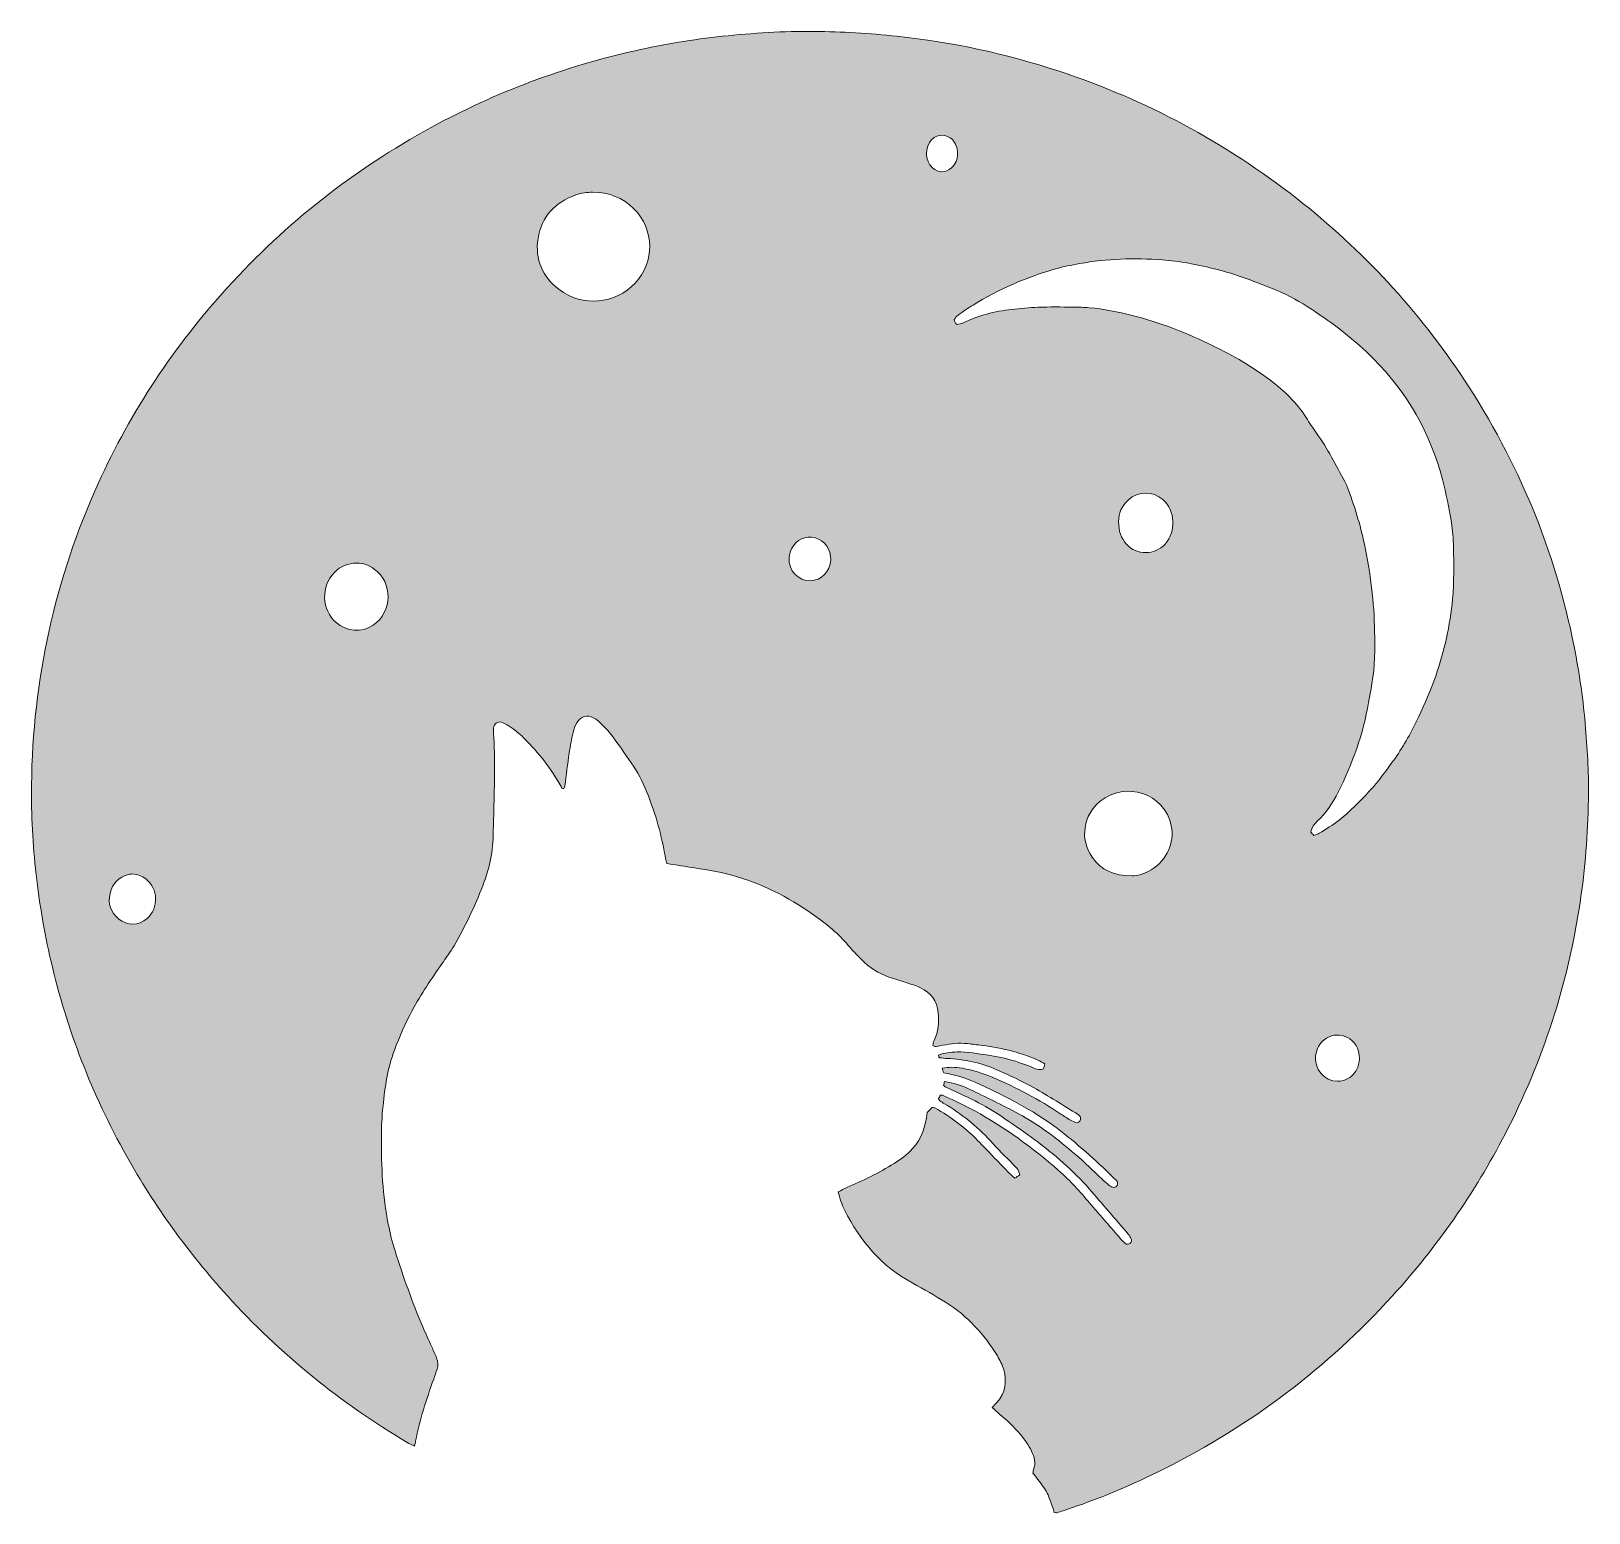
# Model space of a CAD drawing. Extents: x 818 to 1364, y -2073 to -1553.
import ezdxf

# ---------------------------------------------------------------- set-up
doc = ezdxf.new("R2010")
doc.units = 0
doc.header["$MEASUREMENT"] = 0
doc.layers.add('Layer 1', color=7, linetype='Continuous', lineweight=0)

msp = doc.modelspace()

# ---------------------------------------------------------------- hatches: boundary and pattern name
at = {"layer": 'Layer 1', "true_color": 0x000000, "transparency": 33554687}
h = msp.add_hatch(color=18, dxfattribs=at)
h.dxf.hatch_style = 2
edge = h.paths.add_edge_path()
edge.add_spline(control_points=[(1142.8, -1595.69), (1142.82, -1593.63), (1142.19, -1591.94), (1140.99, -1590.72), (1138.97, -1588.69), (1135.84, -1588.66), (1133.81, -1590.66), (1131.2, -1593.23), (1131.3, -1598.16), (1134, -1600.59), (1136.02, -1602.41), (1138.62, -1602.44), (1140.65, -1600.64), (1142.15, -1599.3), (1142.83, -1597.59), (1142.8, -1595.69)], knot_values=[0, 0, 0, 0, 1, 1, 1, 2, 2, 2, 3, 3, 3, 4, 4, 4, 5, 5, 5, 5], degree=3, periodic=0)
edge = h.paths.add_edge_path()
edge.add_spline(control_points=[(1091.12, -1745.59), (1094.97, -1745.52), (1098.08, -1742.33), (1098.28, -1738.27), (1098.46, -1734.69), (1096.16, -1731.44), (1092.77, -1730.47), (1089.57, -1729.56), (1086.02, -1731.2), (1084.5, -1734.41), (1084.03, -1735.39), (1083.75, -1736.52), (1083.67, -1737.59), (1083.38, -1741.97), (1086.88, -1745.67), (1091.12, -1745.59)], knot_values=[0, 0, 0, 0, 1, 1, 1, 2, 2, 2, 3, 3, 3, 4, 4, 4, 5, 5, 5, 5], degree=3, periodic=0)
edge = h.paths.add_edge_path()
edge.add_spline(control_points=[(1276.16, -1921.3), (1278.31, -1921.4), (1280.14, -1920.52), (1281.7, -1918.94), (1284.67, -1915.94), (1284.18, -1911.06), (1282.69, -1908.75), (1279.48, -1903.75), (1272.4, -1903.91), (1269.55, -1909.14), (1269.03, -1910.09), (1268.66, -1911.19), (1268.5, -1912.27), (1267.85, -1916.81), (1271.56, -1921.42), (1276.16, -1921.3)], knot_values=[0, 0, 0, 0, 1, 1, 1, 2, 2, 2, 3, 3, 3, 4, 4, 4, 5, 5, 5, 5], degree=3, periodic=0)
edge = h.paths.add_edge_path()
edge.add_spline(control_points=[(853.16, -1848.54), (852.78, -1848.6), (852.34, -1848.63), (851.91, -1848.73), (848.3, -1849.55), (846.14, -1851.83), (845.31, -1855.39), (844.49, -1858.95), (845.55, -1861.97), (848.28, -1864.33), (851.24, -1866.88), (855.38, -1866.74), (858.29, -1864.19), (862.51, -1860.49), (862.27, -1853.65), (857.83, -1850.22), (856.47, -1849.17), (854.91, -1848.71), (853.16, -1848.54)], knot_values=[0, 0, 0, 0, 1, 1, 1, 2, 2, 2, 3, 3, 3, 4, 4, 4, 5, 5, 5, 6, 6, 6, 6], degree=3, periodic=0)
edge = h.paths.add_edge_path()
edge.add_spline(control_points=[(1199.33, -1724.8), (1199.3, -1728.2), (1200.25, -1730.65), (1202.11, -1732.74), (1205.67, -1736.73), (1212.03, -1736.71), (1215.64, -1732.69), (1219.6, -1728.28), (1219.28, -1721.03), (1214.87, -1717.12), (1211.36, -1714), (1206.25, -1714.01), (1202.78, -1717.17), (1200.44, -1719.3), (1199.3, -1721.98), (1199.33, -1724.8)], knot_values=[0, 0, 0, 0, 1, 1, 1, 2, 2, 2, 3, 3, 3, 4, 4, 4, 5, 5, 5, 5], degree=3, periodic=0)
edge = h.paths.add_edge_path()
edge.add_spline(control_points=[(931.93, -1739.44), (928.77, -1739.34), (926.21, -1740.5), (924.07, -1742.66), (919.25, -1747.54), (919.54, -1755.76), (924.68, -1760.28), (928.34, -1763.51), (933.66, -1763.92), (937.66, -1761.18), (944.65, -1756.38), (944.56, -1746.27), (938.07, -1741.47), (936.22, -1740.1), (934.16, -1739.37), (931.93, -1739.44)], knot_values=[0, 0, 0, 0, 1, 1, 1, 2, 2, 2, 3, 3, 3, 4, 4, 4, 5, 5, 5, 5], degree=3, periodic=0)
edge = h.paths.add_edge_path()
edge.add_spline(control_points=[(1204.11, -1849.24), (1205.75, -1849.3), (1208.38, -1848.49), (1210.81, -1847.04), (1216.2, -1843.82), (1219.05, -1837.52), (1217.84, -1831.68), (1215.46, -1820.11), (1201.69, -1815.89), (1192.92, -1822.96), (1186.89, -1827.81), (1185.6, -1836.4), (1190.07, -1842.7), (1193.18, -1847.09), (1197.51, -1849.21), (1204.11, -1849.24)], knot_values=[0, 0, 0, 0, 1, 1, 1, 2, 2, 2, 3, 3, 3, 4, 4, 4, 5, 5, 5, 5], degree=3, periodic=0)
edge = h.paths.add_edge_path()
edge.add_spline(control_points=[(1014.66, -1609.21), (1012.92, -1609.14), (1010.82, -1609.39), (1008.82, -1610.11), (1001.55, -1612.72), (996.81, -1617.66), (995.56, -1625.41), (994.37, -1632.77), (997.07, -1638.82), (1002.89, -1643.27), (1011.3, -1649.7), (1022.65, -1648.4), (1029.59, -1641.13), (1036.63, -1633.77), (1036.43, -1622.12), (1029.17, -1614.96), (1025.27, -1611.1), (1020.56, -1609.17), (1014.66, -1609.21)], knot_values=[0, 0, 0, 0, 1, 1, 1, 2, 2, 2, 3, 3, 3, 4, 4, 4, 5, 5, 5, 6, 6, 6, 6], degree=3, periodic=0)
edge = h.paths.add_edge_path()
edge.add_spline(control_points=[(1267.87, -1835.03), (1268.58, -1834.75), (1269.25, -1834.6), (1269.79, -1834.26), (1272.13, -1832.76), (1274.56, -1831.38), (1276.72, -1829.64), (1284.41, -1823.46), (1290.76, -1816.03), (1296.36, -1807.95), (1299.53, -1803.37), (1302.27, -1798.56), (1304.59, -1793.47), (1306.76, -1788.71), (1308.95, -1783.99), (1310.66, -1779.04), (1313.7, -1770.27), (1315.65, -1761.29), (1316.55, -1752.06), (1317.14, -1745.95), (1317.01, -1739.83), (1316.9, -1733.72), (1316.85, -1730.84), (1316.56, -1727.94), (1316.16, -1725.09), (1315.43, -1720.02), (1314.29, -1715.04), (1313, -1710.08), (1308.75, -1693.78), (1300.76, -1679.64), (1288.84, -1667.71), (1282.2, -1661.06), (1274.82, -1655.35), (1266.99, -1650.22), (1263.18, -1647.73), (1259.22, -1645.42), (1254.99, -1643.69), (1247.78, -1640.75), (1240.54, -1637.95), (1232.96, -1636.07), (1226.9, -1634.56), (1220.81, -1633.36), (1214.58, -1632.93), (1204.89, -1632.27), (1195.23, -1632.45), (1185.65, -1634.25), (1182.82, -1634.78), (1179.96, -1635.3), (1177.19, -1636.1), (1166.99, -1639.04), (1157.3, -1643.17), (1148.27, -1648.79), (1146.48, -1649.9), (1144.71, -1651.06), (1142.99, -1652.29), (1142.4, -1652.71), (1142.01, -1653.4), (1141.62, -1653.87), (1141.73, -1654.32), (1141.75, -1654.55), (1141.85, -1654.73), (1142.02, -1655.01), (1142.24, -1655.26), (1142.49, -1655.6), (1143.34, -1655.41), (1144.14, -1655.38), (1144.8, -1655.06), (1150.18, -1652.5), (1155.8, -1650.89), (1161.74, -1650.37), (1164.84, -1650.09), (1167.93, -1649.67), (1171.04, -1649.56), (1175.15, -1649.41), (1179.27, -1649.48), (1183.39, -1649.51), (1185.28, -1649.52), (1187.17, -1649.62), (1189.05, -1649.76), (1194.17, -1650.13), (1199.17, -1651.24), (1204.13, -1652.47), (1213.98, -1654.93), (1223.38, -1658.61), (1232.47, -1663.12), (1239.56, -1666.63), (1246.45, -1670.45), (1252.73, -1675.31), (1257.52, -1679.01), (1261.9, -1683.06), (1265.14, -1688.23), (1266.32, -1690.12), (1267.58, -1691.95), (1268.86, -1693.77), (1272.65, -1699.16), (1275.56, -1705.05), (1278.78, -1710.76), (1279.11, -1711.34), (1279.35, -1711.97), (1279.58, -1712.6), (1282.06, -1719.16), (1284.18, -1725.84), (1285.62, -1732.7), (1287.74, -1742.84), (1289.03, -1753.09), (1289.21, -1763.47), (1289.31, -1769.59), (1289.31, -1775.7), (1288.28, -1781.77), (1287.91, -1783.96), (1287.44, -1786.13), (1287.07, -1788.32), (1285.23, -1799.39), (1281.38, -1809.79), (1276.43, -1819.8), (1274.56, -1823.6), (1272.23, -1827.13), (1269.08, -1830.06), (1268.03, -1831.03), (1267.13, -1832.18), (1266.8, -1833.82), (1267.13, -1834.19), (1267.47, -1834.58), (1267.87, -1835.03)], knot_values=[0, 0, 0, 0, 1, 1, 1, 2, 2, 2, 3, 3, 3, 4, 4, 4, 5, 5, 5, 6, 6, 6, 7, 7, 7, 8, 8, 8, 9, 9, 9, 10, 10, 10, 11, 11, 11, 12, 12, 12, 13, 13, 13, 14, 14, 14, 15, 15, 15, 16, 16, 16, 17, 17, 17, 18, 18, 18, 19, 19, 19, 20, 20, 20, 21, 21, 21, 22, 22, 22, 23, 23, 23, 24, 24, 24, 25, 25, 25, 26, 26, 26, 27, 27, 27, 28, 28, 28, 29, 29, 29, 30, 30, 30, 31, 31, 31, 32, 32, 32, 33, 33, 33, 34, 34, 34, 35, 35, 35, 36, 36, 36, 37, 37, 37, 38, 38, 38, 39, 39, 39, 40, 40, 40, 41, 41, 41, 41], degree=3, periodic=0)
edge = h.paths.add_edge_path()
edge.add_spline(control_points=[(1176.77, -2072.7), (1174.18, -2064.89), (1174.21, -2065.29), (1169.26, -2058.87), (1169.32, -2058.5), (1169.33, -2058.04), (1169.49, -2057.64), (1170.34, -2055.36), (1169.78, -2053.25), (1168.79, -2051.2), (1167.77, -2049.08), (1166.42, -2047.17), (1164.91, -2045.38), (1162.69, -2042.73), (1160.18, -2040.36), (1157.52, -2038.15), (1156.68, -2037.45), (1155.86, -2036.72), (1154.91, -2035.9), (1155.56, -2035.2), (1156.07, -2034.65), (1156.58, -2034.09), (1159.63, -2030.72), (1160.22, -2026.79), (1158.99, -2022.57), (1158.49, -2020.89), (1157.7, -2019.24), (1156.77, -2017.74), (1152.09, -2010.16), (1146.25, -2003.66), (1138.62, -1998.94), (1134.84, -1996.59), (1131.01, -1994.32), (1127.09, -1992.22), (1116.17, -1986.37), (1108.59, -1977.45), (1103.16, -1966.52), (1102.18, -1964.53), (1101.33, -1962.49), (1100.93, -1960.12), (1101.95, -1959.63), (1102.92, -1959.12), (1103.93, -1958.68), (1109.65, -1956.2), (1115.27, -1953.54), (1120.55, -1950.19), (1122.9, -1948.7), (1125.17, -1947.09), (1127.03, -1944.98), (1130.17, -1941.42), (1131.59, -1937.16), (1132.15, -1932.33), (1132.63, -1931.81), (1133.22, -1931.17), (1133.81, -1930.54), (1134.23, -1930.6), (1134.6, -1930.56), (1134.86, -1930.71), (1140.46, -1933.78), (1145.48, -1937.63), (1149.95, -1942.19), (1153.46, -1945.76), (1156.89, -1949.41), (1160.37, -1953.01), (1161.13, -1953.8), (1161.97, -1954.52), (1162.88, -1955.37), (1163.52, -1954.95), (1164.04, -1954.62), (1164.67, -1954.21), (1164.41, -1953.49), (1164.29, -1952.82), (1163.94, -1952.31), (1163.51, -1951.67), (1162.9, -1951.16), (1162.36, -1950.6), (1159.65, -1947.79), (1156.9, -1945.03), (1154.26, -1942.18), (1149.53, -1937.07), (1144.2, -1932.74), (1138.21, -1929.22), (1137.64, -1928.89), (1137.07, -1928.54), (1136.53, -1928.15), (1136.36, -1928.04), (1136.27, -1927.8), (1136.07, -1927.5), (1136.3, -1927.09), (1136.56, -1926.63), (1136.79, -1926.24), (1137.14, -1926.22), (1137.39, -1926.12), (1137.55, -1926.2), (1141.95, -1928.34), (1146.49, -1930.24), (1150.69, -1932.71), (1161.16, -1938.88), (1170.99, -1945.97), (1179.97, -1954.21), (1183.75, -1957.69), (1187.06, -1961.58), (1190.38, -1965.48), (1193.77, -1969.46), (1197.23, -1973.39), (1200.67, -1977.33), (1201.1, -1977.81), (1201.63, -1978.2), (1201.97, -1978.5), (1203.18, -1978.69), (1203.61, -1978.11), (1203.89, -1977.42), (1203.85, -1977.09), (1203.89, -1976.83), (1203.79, -1976.66), (1203.47, -1976.08), (1203.16, -1975.48), (1202.73, -1974.98), (1198.16, -1969.67), (1193.57, -1964.37), (1188.98, -1959.07), (1183.33, -1952.56), (1176.79, -1947.04), (1169.93, -1941.87), (1166.56, -1939.33), (1163.02, -1937.01), (1159.56, -1934.58), (1153.53, -1930.33), (1146.95, -1927.09), (1140.23, -1924.1), (1139.63, -1923.83), (1139.02, -1923.55), (1138.43, -1923.24), (1138.25, -1923.15), (1138.14, -1922.92), (1137.92, -1922.67), (1138.01, -1922.33), (1138.12, -1921.93), (1138.25, -1921.46), (1141.37, -1921.88), (1144.22, -1922.77), (1146.91, -1924.07), (1152.72, -1926.89), (1158.53, -1929.68), (1164.22, -1932.73), (1171.5, -1936.64), (1178.02, -1941.69), (1184.26, -1947.09), (1187.45, -1949.85), (1190.48, -1952.81), (1193.59, -1955.68), (1194.41, -1956.43), (1195.19, -1957.23), (1196.07, -1957.9), (1196.57, -1958.28), (1197.24, -1958.45), (1197.67, -1958.64), (1198.8, -1958.32), (1199.11, -1957.71), (1198.93, -1956.82), (1198.83, -1956.61), (1198.78, -1956.36), (1198.64, -1956.21), (1192.34, -1950.08), (1185.89, -1944.12), (1178.92, -1938.73), (1170.76, -1932.42), (1161.73, -1927.66), (1152.48, -1923.26), (1147.85, -1921.06), (1143.1, -1919.2), (1137.93, -1918.32), (1137.75, -1917.76), (1137.6, -1917.28), (1137.45, -1916.78), (1139.68, -1916.29), (1141.82, -1916.29), (1144.49, -1916.77), (1148.12, -1917.43), (1151.62, -1918.49), (1155.01, -1919.93), (1163.43, -1923.5), (1171.47, -1927.77), (1179.09, -1932.84), (1180.2, -1933.58), (1181.31, -1934.32), (1182.46, -1935), (1183.12, -1935.39), (1183.85, -1935.65), (1184.41, -1935.9), (1185.64, -1935.69), (1186.17, -1935.14), (1185.99, -1933.88), (1185.77, -1933.65), (1185.51, -1933.27), (1185.15, -1933.05), (1179.95, -1929.84), (1174.82, -1926.49), (1169.48, -1923.51), (1165.32, -1921.18), (1160.94, -1919.22), (1156.58, -1917.27), (1151.03, -1914.8), (1145.17, -1913.59), (1139.11, -1913.33), (1138.23, -1913.3), (1137.35, -1913.17), (1136.48, -1913.07), (1136.38, -1913.06), (1136.3, -1912.95), (1136.2, -1912.89), (1136.19, -1912.68), (1136.17, -1912.47), (1136.15, -1912.17), (1138.2, -1911.24), (1140.41, -1911.15), (1142.62, -1911.03), (1146.33, -1910.83), (1149.92, -1911.68), (1153.55, -1912.17), (1158.76, -1912.88), (1163.76, -1914.32), (1168.63, -1916.29), (1169.92, -1916.8), (1171.23, -1917.7), (1172.98, -1916.98), (1173.1, -1916.52), (1173.25, -1915.94), (1173.45, -1915.18), (1172.56, -1914.7), (1171.83, -1914.22), (1171.04, -1913.88), (1164.34, -1911.03), (1157.33, -1909.36), (1150.1, -1908.57), (1148.45, -1908.39), (1146.79, -1908.12), (1145.13, -1908.01), (1142.22, -1907.82), (1139.37, -1908.32), (1136.53, -1908.93), (1135.79, -1909.09), (1135.03, -1909.39), (1134.11, -1908.76), (1134.25, -1908.23), (1134.31, -1907.59), (1134.58, -1907.05), (1136.12, -1903.94), (1136.36, -1900.67), (1135.99, -1897.28), (1135.54, -1893.17), (1133.54, -1890.17), (1129.76, -1888.47), (1128.15, -1887.75), (1126.43, -1887.24), (1124.75, -1886.67), (1122.75, -1886), (1120.73, -1885.39), (1118.73, -1884.72), (1115.08, -1883.49), (1111.93, -1881.43), (1109.22, -1878.72), (1107.8, -1877.3), (1106.36, -1875.9), (1105.08, -1874.36), (1101.72, -1870.3), (1097.81, -1866.88), (1093.54, -1863.8), (1084.91, -1857.57), (1075.7, -1852.52), (1065.44, -1849.49), (1060.51, -1848.03), (1055.48, -1847.2), (1050.43, -1846.42), (1047.25, -1845.93), (1044.08, -1845.4), (1040.77, -1844.86), (1040.48, -1843.62), (1040.16, -1842.46), (1039.96, -1841.27), (1038.65, -1833.79), (1036.49, -1826.56), (1033.62, -1819.54), (1032.19, -1816.03), (1030.45, -1812.67), (1028.28, -1809.55), (1026.06, -1806.36), (1023.87, -1803.13), (1021.53, -1800.02), (1020.26, -1798.35), (1018.74, -1796.85), (1017.27, -1795.34), (1016.65, -1794.72), (1015.88, -1794.21), (1015.11, -1793.79), (1012.71, -1792.52), (1010.51, -1793.11), (1009.14, -1795.49), (1008.54, -1796.53), (1008.08, -1797.71), (1007.82, -1798.88), (1007.28, -1801.27), (1006.84, -1803.68), (1006.49, -1806.1), (1005.92, -1809.95), (1005.46, -1813.81), (1004.94, -1817.67), (1004.9, -1817.98), (1004.72, -1818.26), (1004.61, -1818.52), (1003.87, -1818.8), (1003.85, -1818.17), (1003.67, -1817.85), (1000.16, -1811.6), (995.74, -1806.03), (990.72, -1800.94), (988.3, -1798.49), (985.58, -1796.38), (982.42, -1795.08), (980.67, -1795.27), (979.97, -1796.24), (979.91, -1797.78), (979.89, -1798.22), (979.91, -1798.67), (979.94, -1799.11), (980.49, -1808.12), (980.22, -1817.13), (980.04, -1826.15), (979.98, -1828.7), (979.85, -1831.26), (979.83, -1833.82), (979.79, -1840.35), (978.52, -1846.65), (976.14, -1852.71), (973.29, -1859.97), (969.96, -1867), (966.05, -1873.75), (964.77, -1875.96), (963.24, -1878.03), (961.78, -1880.12), (958.08, -1885.41), (954.45, -1890.74), (951.39, -1896.44), (948.96, -1900.96), (946.92, -1905.64), (945.11, -1910.44), (942.73, -1916.74), (941.8, -1923.35), (941.13, -1929.99), (940.76, -1933.64), (940.55, -1937.32), (940.55, -1940.99), (940.53, -1951.24), (940.94, -1961.46), (942.99, -1971.54), (943.63, -1974.7), (944.37, -1977.85), (945.35, -1980.91), (948.24, -1989.91), (951.37, -1998.83), (955.05, -2007.55), (956.04, -2009.9), (957.18, -2012.2), (958.23, -2014.53), (958.82, -2015.85), (959.37, -2017.19), (959.94, -2018.51), (960.5, -2019.8), (960.54, -2021.09), (960.09, -2022.41), (959.69, -2023.57), (959.33, -2024.74), (958.91, -2025.89), (956.34, -2033.01), (954.02, -2040.2), (952.56, -2047.64), (952.46, -2048.18), (952.3, -2048.7), (952.13, -2049.4), (951.21, -2048.93), (950.41, -2048.58), (949.66, -2048.13), (937.95, -2041.21), (926.81, -2033.47), (916.27, -2024.88), (905.64, -2016.22), (895.7, -2006.83), (886.48, -1996.66), (872.82, -1981.59), (860.98, -1965.21), (851.05, -1947.47), (838.96, -1925.88), (830.1, -1903.02), (824.52, -1878.92), (822.21, -1868.94), (820.5, -1858.86), (819.37, -1848.67), (818.21, -1838.26), (817.61, -1827.82), (817.74, -1817.35), (818.18, -1780.36), (825.89, -1744.96), (841.24, -1711.26), (852.73, -1686.05), (867.85, -1663.23), (886.46, -1642.71), (907.14, -1619.91), (931.03, -1601.21), (958.03, -1586.44), (980.63, -1574.08), (1004.52, -1565.17), (1029.62, -1559.49), (1039.71, -1557.21), (1049.91, -1555.54), (1060.21, -1554.44), (1070.96, -1553.29), (1081.72, -1552.62), (1092.53, -1552.71), (1102.21, -1552.79), (1111.86, -1553.39), (1121.5, -1554.41), (1140.93, -1556.47), (1159.92, -1560.58), (1178.46, -1566.7), (1208.86, -1576.75), (1236.68, -1591.64), (1261.89, -1611.4), (1284.95, -1629.47), (1304.6, -1650.7), (1320.74, -1675.15), (1339.66, -1703.81), (1352.55, -1734.97), (1359.23, -1768.68), (1361.11, -1778.19), (1362.47, -1787.76), (1363.26, -1797.42), (1363.94, -1805.74), (1364.4, -1814.07), (1364.25, -1822.42), (1364.03, -1834.56), (1363.12, -1846.64), (1361.32, -1858.66), (1357.03, -1887.19), (1348.25, -1914.26), (1335.01, -1939.87), (1324.32, -1960.55), (1311.1, -1979.47), (1295.45, -1996.7), (1272.6, -2021.87), (1245.91, -2041.99), (1215.58, -2057.29), (1204.05, -2063.11), (1192.13, -2068.05), (1179.87, -2072.14), (1179.14, -2072.39), (1178.39, -2072.61), (1177.64, -2072.81), (1177.45, -2072.86), (1177.22, -2072.76), (1176.77, -2072.7)], knot_values=[0, 0, 0, 0, 1, 1, 1, 2, 2, 2, 3, 3, 3, 4, 4, 4, 5, 5, 5, 6, 6, 6, 7, 7, 7, 8, 8, 8, 9, 9, 9, 10, 10, 10, 11, 11, 11, 12, 12, 12, 13, 13, 13, 14, 14, 14, 15, 15, 15, 16, 16, 16, 17, 17, 17, 18, 18, 18, 19, 19, 19, 20, 20, 20, 21, 21, 21, 22, 22, 22, 23, 23, 23, 24, 24, 24, 25, 25, 25, 26, 26, 26, 27, 27, 27, 28, 28, 28, 29, 29, 29, 30, 30, 30, 31, 31, 31, 32, 32, 32, 33, 33, 33, 34, 34, 34, 35, 35, 35, 36, 36, 36, 37, 37, 37, 38, 38, 38, 39, 39, 39, 40, 40, 40, 41, 41, 41, 42, 42, 42, 43, 43, 43, 44, 44, 44, 45, 45, 45, 46, 46, 46, 47, 47, 47, 48, 48, 48, 49, 49, 49, 50, 50, 50, 51, 51, 51, 52, 52, 52, 53, 53, 53, 54, 54, 54, 55, 55, 55, 56, 56, 56, 57, 57, 57, 58, 58, 58, 59, 59, 59, 60, 60, 60, 61, 61, 61, 62, 62, 62, 63, 63, 63, 64, 64, 64, 65, 65, 65, 66, 66, 66, 67, 67, 67, 68, 68, 68, 69, 69, 69, 70, 70, 70, 71, 71, 71, 72, 72, 72, 73, 73, 73, 74, 74, 74, 75, 75, 75, 76, 76, 76, 77, 77, 77, 78, 78, 78, 79, 79, 79, 80, 80, 80, 81, 81, 81, 82, 82, 82, 83, 83, 83, 84, 84, 84, 85, 85, 85, 86, 86, 86, 87, 87, 87, 88, 88, 88, 89, 89, 89, 90, 90, 90, 91, 91, 91, 92, 92, 92, 93, 93, 93, 94, 94, 94, 95, 95, 95, 96, 96, 96, 97, 97, 97, 98, 98, 98, 99, 99, 99, 100, 100, 100, 101, 101, 101, 102, 102, 102, 103, 103, 103, 104, 104, 104, 105, 105, 105, 106, 106, 106, 107, 107, 107, 108, 108, 108, 109, 109, 109, 110, 110, 110, 111, 111, 111, 112, 112, 112, 113, 113, 113, 114, 114, 114, 115, 115, 115, 116, 116, 116, 117, 117, 117, 118, 118, 118, 119, 119, 119, 120, 120, 120, 121, 121, 121, 122, 122, 122, 123, 123, 123, 124, 124, 124, 125, 125, 125, 126, 126, 126, 127, 127, 127, 128, 128, 128, 129, 129, 129, 130, 130, 130, 131, 131, 131, 132, 132, 132, 133, 133, 133, 134, 134, 134, 135, 135, 135, 136, 136, 136, 137, 137, 137, 138, 138, 138, 139, 139, 139, 140, 140, 140, 141, 141, 141, 142, 142, 142, 143, 143, 143, 144, 144, 144, 145, 145, 145, 146, 146, 146, 147, 147, 147, 148, 148, 148, 149, 149, 149, 150, 150, 150, 151, 151, 151, 152, 152, 152, 153, 153, 153, 153], degree=3, periodic=0)

# ---------------------------------------------------------------- linework, layer by layer
at = {"layer": 'Layer 1'}
for points, knots in [([(1176.77, -2072.7), (1174.18, -2064.89), (1174.21, -2065.29), (1169.26, -2058.87), (1169.32, -2058.5), (1169.33, -2058.04), (1169.49, -2057.64), (1170.34, -2055.36), (1169.78, -2053.25), (1168.79, -2051.2), (1167.77, -2049.08), (1166.42, -2047.17), (1164.91, -2045.38), (1162.69, -2042.73), (1160.18, -2040.36), (1157.52, -2038.15), (1156.68, -2037.45), (1155.86, -2036.72), (1154.91, -2035.9), (1155.56, -2035.2), (1156.07, -2034.65), (1156.58, -2034.09), (1159.63, -2030.72), (1160.22, -2026.79), (1158.99, -2022.57), (1158.49, -2020.89), (1157.7, -2019.24), (1156.77, -2017.74), (1152.09, -2010.16), (1146.25, -2003.66), (1138.62, -1998.94), (1134.84, -1996.59), (1131.01, -1994.32), (1127.09, -1992.22), (1116.17, -1986.37), (1108.59, -1977.45), (1103.16, -1966.52), (1102.18, -1964.53), (1101.33, -1962.49), (1100.93, -1960.12), (1101.95, -1959.63), (1102.92, -1959.12), (1103.93, -1958.68), (1109.65, -1956.2), (1115.27, -1953.54), (1120.55, -1950.19), (1122.9, -1948.7), (1125.17, -1947.09), (1127.03, -1944.98), (1130.17, -1941.42), (1131.59, -1937.16), (1132.15, -1932.33), (1132.63, -1931.81), (1133.22, -1931.17), (1133.81, -1930.54), (1134.23, -1930.6), (1134.6, -1930.56), (1134.86, -1930.71), (1140.46, -1933.78), (1145.48, -1937.63), (1149.95, -1942.19), (1153.46, -1945.76), (1156.89, -1949.41), (1160.37, -1953.01), (1161.13, -1953.8), (1161.97, -1954.52), (1162.88, -1955.37), (1163.52, -1954.95), (1164.04, -1954.62), (1164.67, -1954.21), (1164.41, -1953.49), (1164.29, -1952.82), (1163.94, -1952.31), (1163.51, -1951.67), (1162.9, -1951.16), (1162.36, -1950.6), (1159.65, -1947.79), (1156.9, -1945.03), (1154.26, -1942.18), (1149.53, -1937.07), (1144.2, -1932.74), (1138.21, -1929.22), (1137.64, -1928.89), (1137.07, -1928.54), (1136.53, -1928.15), (1136.36, -1928.04), (1136.27, -1927.8), (1136.07, -1927.5), (1136.3, -1927.09), (1136.56, -1926.63), (1136.79, -1926.24), (1137.14, -1926.22), (1137.39, -1926.12), (1137.55, -1926.2), (1141.95, -1928.34), (1146.49, -1930.24), (1150.69, -1932.71), (1161.16, -1938.88), (1170.99, -1945.97), (1179.97, -1954.21), (1183.75, -1957.69), (1187.06, -1961.58), (1190.38, -1965.48), (1193.77, -1969.46), (1197.23, -1973.39), (1200.67, -1977.33), (1201.1, -1977.81), (1201.63, -1978.2), (1201.97, -1978.5), (1203.18, -1978.69), (1203.61, -1978.11), (1203.89, -1977.42), (1203.85, -1977.09), (1203.89, -1976.83), (1203.79, -1976.66), (1203.47, -1976.08), (1203.16, -1975.48), (1202.73, -1974.98), (1198.16, -1969.67), (1193.57, -1964.37), (1188.98, -1959.07), (1183.33, -1952.56), (1176.79, -1947.04), (1169.93, -1941.87), (1166.56, -1939.33), (1163.02, -1937.01), (1159.56, -1934.58), (1153.53, -1930.33), (1146.95, -1927.09), (1140.23, -1924.1), (1139.63, -1923.83), (1139.02, -1923.55), (1138.43, -1923.24), (1138.25, -1923.15), (1138.14, -1922.92), (1137.92, -1922.67), (1138.01, -1922.33), (1138.12, -1921.93), (1138.25, -1921.46), (1141.37, -1921.88), (1144.22, -1922.77), (1146.91, -1924.07), (1152.72, -1926.89), (1158.53, -1929.68), (1164.22, -1932.73), (1171.5, -1936.64), (1178.02, -1941.69), (1184.26, -1947.09), (1187.45, -1949.85), (1190.48, -1952.81), (1193.59, -1955.68), (1194.41, -1956.43), (1195.19, -1957.23), (1196.07, -1957.9), (1196.57, -1958.28), (1197.24, -1958.45), (1197.67, -1958.64), (1198.8, -1958.32), (1199.11, -1957.71), (1198.93, -1956.82), (1198.83, -1956.61), (1198.78, -1956.36), (1198.64, -1956.21), (1192.34, -1950.08), (1185.89, -1944.12), (1178.92, -1938.73), (1170.76, -1932.42), (1161.73, -1927.66), (1152.48, -1923.26), (1147.85, -1921.06), (1143.1, -1919.2), (1137.93, -1918.32), (1137.75, -1917.76), (1137.6, -1917.28), (1137.45, -1916.78), (1139.68, -1916.29), (1141.82, -1916.29), (1144.49, -1916.77), (1148.12, -1917.43), (1151.62, -1918.49), (1155.01, -1919.93), (1163.43, -1923.5), (1171.47, -1927.77), (1179.09, -1932.84), (1180.2, -1933.58), (1181.31, -1934.32), (1182.46, -1935), (1183.12, -1935.39), (1183.85, -1935.65), (1184.41, -1935.9), (1185.64, -1935.69), (1186.17, -1935.14), (1185.99, -1933.88), (1185.77, -1933.65), (1185.51, -1933.27), (1185.15, -1933.05), (1179.95, -1929.84), (1174.82, -1926.49), (1169.48, -1923.51), (1165.32, -1921.18), (1160.94, -1919.22), (1156.58, -1917.27), (1151.03, -1914.8), (1145.17, -1913.59), (1139.11, -1913.33), (1138.23, -1913.3), (1137.35, -1913.17), (1136.48, -1913.07), (1136.38, -1913.06), (1136.3, -1912.95), (1136.2, -1912.89), (1136.19, -1912.68), (1136.17, -1912.47), (1136.15, -1912.17), (1138.2, -1911.24), (1140.41, -1911.15), (1142.62, -1911.03), (1146.33, -1910.83), (1149.92, -1911.68), (1153.55, -1912.17), (1158.76, -1912.88), (1163.76, -1914.32), (1168.63, -1916.29), (1169.92, -1916.8), (1171.23, -1917.7), (1172.98, -1916.98), (1173.1, -1916.52), (1173.25, -1915.94), (1173.45, -1915.18), (1172.56, -1914.7), (1171.83, -1914.22), (1171.04, -1913.88), (1164.34, -1911.03), (1157.33, -1909.36), (1150.1, -1908.57), (1148.45, -1908.39), (1146.79, -1908.12), (1145.13, -1908.01), (1142.22, -1907.82), (1139.37, -1908.32), (1136.53, -1908.93), (1135.79, -1909.09), (1135.03, -1909.39), (1134.11, -1908.76), (1134.25, -1908.23), (1134.31, -1907.59), (1134.58, -1907.05), (1136.12, -1903.94), (1136.36, -1900.67), (1135.99, -1897.28), (1135.54, -1893.17), (1133.54, -1890.17), (1129.76, -1888.47), (1128.15, -1887.75), (1126.43, -1887.24), (1124.75, -1886.67), (1122.75, -1886), (1120.73, -1885.39), (1118.73, -1884.72), (1115.08, -1883.49), (1111.93, -1881.43), (1109.22, -1878.72), (1107.8, -1877.3), (1106.36, -1875.9), (1105.08, -1874.36), (1101.72, -1870.3), (1097.81, -1866.88), (1093.54, -1863.8), (1084.91, -1857.57), (1075.7, -1852.52), (1065.44, -1849.49), (1060.51, -1848.03), (1055.48, -1847.2), (1050.43, -1846.42), (1047.25, -1845.93), (1044.08, -1845.4), (1040.77, -1844.86), (1040.48, -1843.62), (1040.16, -1842.46), (1039.96, -1841.27), (1038.65, -1833.79), (1036.49, -1826.56), (1033.62, -1819.54), (1032.19, -1816.03), (1030.45, -1812.67), (1028.28, -1809.55), (1026.06, -1806.36), (1023.87, -1803.13), (1021.53, -1800.02), (1020.26, -1798.35), (1018.74, -1796.85), (1017.27, -1795.34), (1016.65, -1794.72), (1015.88, -1794.21), (1015.11, -1793.79), (1012.71, -1792.52), (1010.51, -1793.11), (1009.14, -1795.49), (1008.54, -1796.53), (1008.08, -1797.71), (1007.82, -1798.88), (1007.28, -1801.27), (1006.84, -1803.68), (1006.49, -1806.1), (1005.92, -1809.95), (1005.46, -1813.81), (1004.94, -1817.67), (1004.9, -1817.98), (1004.72, -1818.26), (1004.61, -1818.52), (1003.87, -1818.8), (1003.85, -1818.17), (1003.67, -1817.85), (1000.16, -1811.6), (995.74, -1806.03), (990.72, -1800.94), (988.3, -1798.49), (985.58, -1796.38), (982.42, -1795.08), (980.67, -1795.27), (979.97, -1796.24), (979.91, -1797.78), (979.89, -1798.22), (979.91, -1798.67), (979.94, -1799.11), (980.49, -1808.12), (980.22, -1817.13), (980.04, -1826.15), (979.98, -1828.7), (979.85, -1831.26), (979.83, -1833.82), (979.79, -1840.35), (978.52, -1846.65), (976.14, -1852.71), (973.29, -1859.97), (969.96, -1867), (966.05, -1873.75), (964.77, -1875.96), (963.24, -1878.03), (961.78, -1880.12), (958.08, -1885.41), (954.45, -1890.74), (951.39, -1896.44), (948.96, -1900.96), (946.92, -1905.64), (945.11, -1910.44), (942.73, -1916.74), (941.8, -1923.35), (941.13, -1929.99), (940.76, -1933.64), (940.55, -1937.32), (940.55, -1940.99), (940.53, -1951.24), (940.94, -1961.46), (942.99, -1971.54), (943.63, -1974.7), (944.37, -1977.85), (945.35, -1980.91), (948.24, -1989.91), (951.37, -1998.83), (955.05, -2007.55), (956.04, -2009.9), (957.18, -2012.2), (958.23, -2014.53), (958.82, -2015.85), (959.37, -2017.19), (959.94, -2018.51), (960.5, -2019.8), (960.54, -2021.09), (960.09, -2022.41), (959.69, -2023.57), (959.33, -2024.74), (958.91, -2025.89), (956.34, -2033.01), (954.02, -2040.2), (952.56, -2047.64), (952.46, -2048.18), (952.3, -2048.7), (952.13, -2049.4), (951.21, -2048.93), (950.41, -2048.58), (949.66, -2048.13), (937.95, -2041.21), (926.81, -2033.47), (916.27, -2024.88), (905.64, -2016.22), (895.7, -2006.83), (886.48, -1996.66), (872.82, -1981.59), (860.98, -1965.21), (851.05, -1947.47), (838.96, -1925.88), (830.1, -1903.02), (824.52, -1878.92), (822.21, -1868.94), (820.5, -1858.86), (819.37, -1848.67), (818.21, -1838.26), (817.61, -1827.82), (817.74, -1817.35), (818.18, -1780.36), (825.89, -1744.96), (841.24, -1711.26), (852.73, -1686.05), (867.85, -1663.23), (886.46, -1642.71), (907.14, -1619.91), (931.03, -1601.21), (958.03, -1586.44), (980.63, -1574.08), (1004.52, -1565.17), (1029.62, -1559.49), (1039.71, -1557.21), (1049.91, -1555.54), (1060.21, -1554.44), (1070.96, -1553.29), (1081.72, -1552.62), (1092.53, -1552.71), (1102.21, -1552.79), (1111.86, -1553.39), (1121.5, -1554.41), (1140.93, -1556.47), (1159.92, -1560.58), (1178.46, -1566.7), (1208.86, -1576.75), (1236.68, -1591.64), (1261.89, -1611.4), (1284.95, -1629.47), (1304.6, -1650.7), (1320.74, -1675.15), (1339.66, -1703.81), (1352.55, -1734.97), (1359.23, -1768.68), (1361.11, -1778.19), (1362.47, -1787.76), (1363.26, -1797.42), (1363.94, -1805.74), (1364.4, -1814.07), (1364.25, -1822.42), (1364.03, -1834.56), (1363.12, -1846.64), (1361.32, -1858.66), (1357.03, -1887.19), (1348.25, -1914.26), (1335.01, -1939.87), (1324.32, -1960.55), (1311.1, -1979.47), (1295.45, -1996.7), (1272.6, -2021.87), (1245.91, -2041.99), (1215.58, -2057.29), (1204.05, -2063.11), (1192.13, -2068.05), (1179.87, -2072.14), (1179.14, -2072.39), (1178.39, -2072.61), (1177.64, -2072.81), (1177.45, -2072.86), (1177.22, -2072.76), (1176.77, -2072.7)], [0, 0, 0, 0, 1, 1, 1, 2, 2, 2, 3, 3, 3, 4, 4, 4, 5, 5, 5, 6, 6, 6, 7, 7, 7, 8, 8, 8, 9, 9, 9, 10, 10, 10, 11, 11, 11, 12, 12, 12, 13, 13, 13, 14, 14, 14, 15, 15, 15, 16, 16, 16, 17, 17, 17, 18, 18, 18, 19, 19, 19, 20, 20, 20, 21, 21, 21, 22, 22, 22, 23, 23, 23, 24, 24, 24, 25, 25, 25, 26, 26, 26, 27, 27, 27, 28, 28, 28, 29, 29, 29, 30, 30, 30, 31, 31, 31, 32, 32, 32, 33, 33, 33, 34, 34, 34, 35, 35, 35, 36, 36, 36, 37, 37, 37, 38, 38, 38, 39, 39, 39, 40, 40, 40, 41, 41, 41, 42, 42, 42, 43, 43, 43, 44, 44, 44, 45, 45, 45, 46, 46, 46, 47, 47, 47, 48, 48, 48, 49, 49, 49, 50, 50, 50, 51, 51, 51, 52, 52, 52, 53, 53, 53, 54, 54, 54, 55, 55, 55, 56, 56, 56, 57, 57, 57, 58, 58, 58, 59, 59, 59, 60, 60, 60, 61, 61, 61, 62, 62, 62, 63, 63, 63, 64, 64, 64, 65, 65, 65, 66, 66, 66, 67, 67, 67, 68, 68, 68, 69, 69, 69, 70, 70, 70, 71, 71, 71, 72, 72, 72, 73, 73, 73, 74, 74, 74, 75, 75, 75, 76, 76, 76, 77, 77, 77, 78, 78, 78, 79, 79, 79, 80, 80, 80, 81, 81, 81, 82, 82, 82, 83, 83, 83, 84, 84, 84, 85, 85, 85, 86, 86, 86, 87, 87, 87, 88, 88, 88, 89, 89, 89, 90, 90, 90, 91, 91, 91, 92, 92, 92, 93, 93, 93, 94, 94, 94, 95, 95, 95, 96, 96, 96, 97, 97, 97, 98, 98, 98, 99, 99, 99, 100, 100, 100, 101, 101, 101, 102, 102, 102, 103, 103, 103, 104, 104, 104, 105, 105, 105, 106, 106, 106, 107, 107, 107, 108, 108, 108, 109, 109, 109, 110, 110, 110, 111, 111, 111, 112, 112, 112, 113, 113, 113, 114, 114, 114, 115, 115, 115, 116, 116, 116, 117, 117, 117, 118, 118, 118, 119, 119, 119, 120, 120, 120, 121, 121, 121, 122, 122, 122, 123, 123, 123, 124, 124, 124, 125, 125, 125, 126, 126, 126, 127, 127, 127, 128, 128, 128, 129, 129, 129, 130, 130, 130, 131, 131, 131, 132, 132, 132, 133, 133, 133, 134, 134, 134, 135, 135, 135, 136, 136, 136, 137, 137, 137, 138, 138, 138, 139, 139, 139, 140, 140, 140, 141, 141, 141, 142, 142, 142, 143, 143, 143, 144, 144, 144, 145, 145, 145, 146, 146, 146, 147, 147, 147, 148, 148, 148, 149, 149, 149, 150, 150, 150, 151, 151, 151, 152, 152, 152, 153, 153, 153, 153]), ([(1142.8, -1595.69), (1142.82, -1593.63), (1142.19, -1591.94), (1140.99, -1590.72), (1138.97, -1588.69), (1135.84, -1588.66), (1133.81, -1590.66), (1131.2, -1593.23), (1131.3, -1598.16), (1134, -1600.59), (1136.02, -1602.41), (1138.62, -1602.44), (1140.65, -1600.64), (1142.15, -1599.3), (1142.83, -1597.59), (1142.8, -1595.69)], [0, 0, 0, 0, 1, 1, 1, 2, 2, 2, 3, 3, 3, 4, 4, 4, 5, 5, 5, 5]), ([(1014.66, -1609.21), (1012.92, -1609.14), (1010.82, -1609.39), (1008.82, -1610.11), (1001.55, -1612.72), (996.81, -1617.66), (995.56, -1625.41), (994.37, -1632.77), (997.07, -1638.82), (1002.89, -1643.27), (1011.3, -1649.7), (1022.65, -1648.4), (1029.59, -1641.13), (1036.63, -1633.77), (1036.43, -1622.12), (1029.17, -1614.96), (1025.27, -1611.1), (1020.56, -1609.17), (1014.66, -1609.21)], [0, 0, 0, 0, 1, 1, 1, 2, 2, 2, 3, 3, 3, 4, 4, 4, 5, 5, 5, 6, 6, 6, 6]), ([(1267.87, -1835.03), (1268.58, -1834.75), (1269.25, -1834.6), (1269.79, -1834.26), (1272.13, -1832.76), (1274.56, -1831.38), (1276.72, -1829.64), (1284.41, -1823.46), (1290.76, -1816.03), (1296.36, -1807.95), (1299.53, -1803.37), (1302.27, -1798.56), (1304.59, -1793.47), (1306.76, -1788.71), (1308.95, -1783.99), (1310.66, -1779.04), (1313.7, -1770.27), (1315.65, -1761.29), (1316.55, -1752.06), (1317.14, -1745.95), (1317.01, -1739.83), (1316.9, -1733.72), (1316.85, -1730.84), (1316.56, -1727.94), (1316.16, -1725.09), (1315.43, -1720.02), (1314.29, -1715.04), (1313, -1710.08), (1308.75, -1693.78), (1300.76, -1679.64), (1288.84, -1667.71), (1282.2, -1661.06), (1274.82, -1655.35), (1266.99, -1650.22), (1263.18, -1647.73), (1259.22, -1645.42), (1254.99, -1643.69), (1247.78, -1640.75), (1240.54, -1637.95), (1232.96, -1636.07), (1226.9, -1634.56), (1220.81, -1633.36), (1214.58, -1632.93), (1204.89, -1632.27), (1195.23, -1632.45), (1185.65, -1634.25), (1182.82, -1634.78), (1179.96, -1635.3), (1177.19, -1636.1), (1166.99, -1639.04), (1157.3, -1643.17), (1148.27, -1648.79), (1146.48, -1649.9), (1144.71, -1651.06), (1142.99, -1652.29), (1142.4, -1652.71), (1142.01, -1653.4), (1141.62, -1653.87), (1141.73, -1654.32), (1141.75, -1654.55), (1141.85, -1654.73), (1142.02, -1655.01), (1142.24, -1655.26), (1142.49, -1655.6), (1143.34, -1655.41), (1144.14, -1655.38), (1144.8, -1655.06), (1150.18, -1652.5), (1155.8, -1650.89), (1161.74, -1650.37), (1164.84, -1650.09), (1167.93, -1649.67), (1171.04, -1649.56), (1175.15, -1649.41), (1179.27, -1649.48), (1183.39, -1649.51), (1185.28, -1649.52), (1187.17, -1649.62), (1189.05, -1649.76), (1194.17, -1650.13), (1199.17, -1651.24), (1204.13, -1652.47), (1213.98, -1654.93), (1223.38, -1658.61), (1232.47, -1663.12), (1239.56, -1666.63), (1246.45, -1670.45), (1252.73, -1675.31), (1257.52, -1679.01), (1261.9, -1683.06), (1265.14, -1688.23), (1266.32, -1690.12), (1267.58, -1691.95), (1268.86, -1693.77), (1272.65, -1699.16), (1275.56, -1705.05), (1278.78, -1710.76), (1279.11, -1711.34), (1279.35, -1711.97), (1279.58, -1712.6), (1282.06, -1719.16), (1284.18, -1725.84), (1285.62, -1732.7), (1287.74, -1742.84), (1289.03, -1753.09), (1289.21, -1763.47), (1289.31, -1769.59), (1289.31, -1775.7), (1288.28, -1781.77), (1287.91, -1783.96), (1287.44, -1786.13), (1287.07, -1788.32), (1285.23, -1799.39), (1281.38, -1809.79), (1276.43, -1819.8), (1274.56, -1823.6), (1272.23, -1827.13), (1269.08, -1830.06), (1268.03, -1831.03), (1267.13, -1832.18), (1266.8, -1833.82), (1267.13, -1834.19), (1267.47, -1834.58), (1267.87, -1835.03)], [0, 0, 0, 0, 1, 1, 1, 2, 2, 2, 3, 3, 3, 4, 4, 4, 5, 5, 5, 6, 6, 6, 7, 7, 7, 8, 8, 8, 9, 9, 9, 10, 10, 10, 11, 11, 11, 12, 12, 12, 13, 13, 13, 14, 14, 14, 15, 15, 15, 16, 16, 16, 17, 17, 17, 18, 18, 18, 19, 19, 19, 20, 20, 20, 21, 21, 21, 22, 22, 22, 23, 23, 23, 24, 24, 24, 25, 25, 25, 26, 26, 26, 27, 27, 27, 28, 28, 28, 29, 29, 29, 30, 30, 30, 31, 31, 31, 32, 32, 32, 33, 33, 33, 34, 34, 34, 35, 35, 35, 36, 36, 36, 37, 37, 37, 38, 38, 38, 39, 39, 39, 40, 40, 40, 41, 41, 41, 41]), ([(1199.33, -1724.8), (1199.3, -1728.2), (1200.25, -1730.65), (1202.11, -1732.74), (1205.67, -1736.73), (1212.03, -1736.71), (1215.64, -1732.69), (1219.6, -1728.28), (1219.28, -1721.03), (1214.87, -1717.12), (1211.36, -1714), (1206.25, -1714.01), (1202.78, -1717.17), (1200.44, -1719.3), (1199.3, -1721.98), (1199.33, -1724.8)], [0, 0, 0, 0, 1, 1, 1, 2, 2, 2, 3, 3, 3, 4, 4, 4, 5, 5, 5, 5]), ([(1091.12, -1745.59), (1094.97, -1745.52), (1098.08, -1742.33), (1098.28, -1738.27), (1098.46, -1734.69), (1096.16, -1731.44), (1092.77, -1730.47), (1089.57, -1729.56), (1086.02, -1731.2), (1084.5, -1734.41), (1084.03, -1735.39), (1083.75, -1736.52), (1083.67, -1737.59), (1083.38, -1741.97), (1086.88, -1745.67), (1091.12, -1745.59)], [0, 0, 0, 0, 1, 1, 1, 2, 2, 2, 3, 3, 3, 4, 4, 4, 5, 5, 5, 5]), ([(931.93, -1739.44), (928.77, -1739.34), (926.21, -1740.5), (924.07, -1742.66), (919.25, -1747.54), (919.54, -1755.76), (924.68, -1760.28), (928.34, -1763.51), (933.66, -1763.92), (937.66, -1761.18), (944.65, -1756.38), (944.56, -1746.27), (938.07, -1741.47), (936.22, -1740.1), (934.16, -1739.37), (931.93, -1739.44)], [0, 0, 0, 0, 1, 1, 1, 2, 2, 2, 3, 3, 3, 4, 4, 4, 5, 5, 5, 5]), ([(1204.11, -1849.24), (1205.75, -1849.3), (1208.38, -1848.49), (1210.81, -1847.04), (1216.2, -1843.82), (1219.05, -1837.52), (1217.84, -1831.68), (1215.46, -1820.11), (1201.69, -1815.89), (1192.92, -1822.96), (1186.89, -1827.81), (1185.6, -1836.4), (1190.07, -1842.7), (1193.18, -1847.09), (1197.51, -1849.21), (1204.11, -1849.24)], [0, 0, 0, 0, 1, 1, 1, 2, 2, 2, 3, 3, 3, 4, 4, 4, 5, 5, 5, 5]), ([(853.16, -1848.54), (852.78, -1848.6), (852.34, -1848.63), (851.91, -1848.73), (848.3, -1849.55), (846.14, -1851.83), (845.31, -1855.39), (844.49, -1858.95), (845.55, -1861.97), (848.28, -1864.33), (851.24, -1866.88), (855.38, -1866.74), (858.29, -1864.19), (862.51, -1860.49), (862.27, -1853.65), (857.83, -1850.22), (856.47, -1849.17), (854.91, -1848.71), (853.16, -1848.54)], [0, 0, 0, 0, 1, 1, 1, 2, 2, 2, 3, 3, 3, 4, 4, 4, 5, 5, 5, 6, 6, 6, 6]), ([(1276.16, -1921.3), (1278.31, -1921.4), (1280.14, -1920.52), (1281.7, -1918.94), (1284.67, -1915.94), (1284.18, -1911.06), (1282.69, -1908.75), (1279.48, -1903.75), (1272.4, -1903.91), (1269.55, -1909.14), (1269.03, -1910.09), (1268.66, -1911.19), (1268.5, -1912.27), (1267.85, -1916.81), (1271.56, -1921.42), (1276.16, -1921.3)], [0, 0, 0, 0, 1, 1, 1, 2, 2, 2, 3, 3, 3, 4, 4, 4, 5, 5, 5, 5])]:
    msp.add_open_spline(points, degree=3, knots=knots, dxfattribs=at)

doc.saveas('drawing.dxf')
